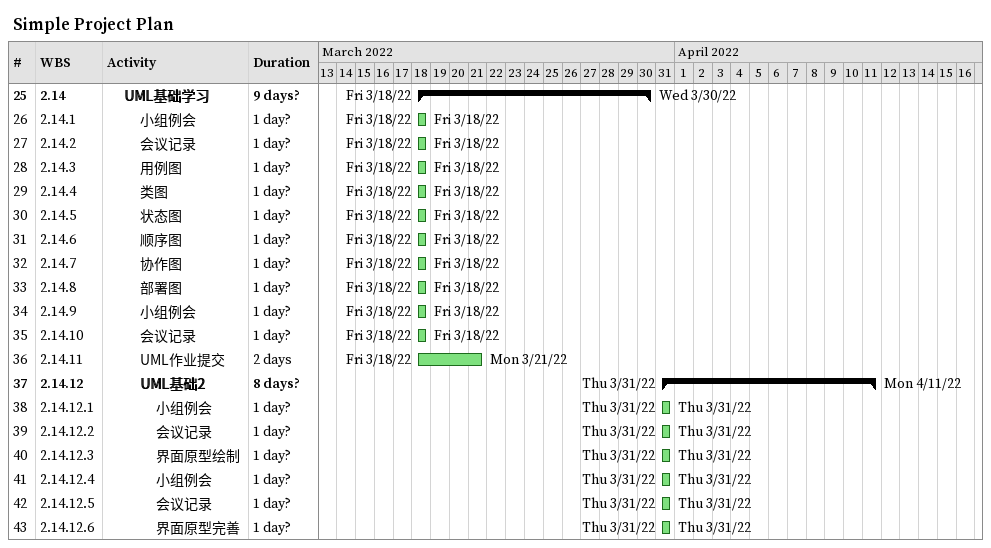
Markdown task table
Simple Project Plan

| ID | WBS | Task | Duration | Start | Finish |
|---|---|---|---|---|---|
| 25 | 2.14 | **UML基础学习** | 9d? | 2022-03-18 | 2022-03-30 |
| 26 | 2.14.1 | 小组例会 | 1d? | 2022-03-18 | 2022-03-18 |
| 27 | 2.14.2 | 会议记录 | 1d? | 2022-03-18 | 2022-03-18 |
| 28 | 2.14.3 | 用例图 | 1d? | 2022-03-18 | 2022-03-18 |
| 29 | 2.14.4 | 类图 | 1d? | 2022-03-18 | 2022-03-18 |
| 30 | 2.14.5 | 状态图 | 1d? | 2022-03-18 | 2022-03-18 |
| 31 | 2.14.6 | 顺序图 | 1d? | 2022-03-18 | 2022-03-18 |
| 32 | 2.14.7 | 协作图 | 1d? | 2022-03-18 | 2022-03-18 |
| 33 | 2.14.8 | 部署图 | 1d? | 2022-03-18 | 2022-03-18 |
| 34 | 2.14.9 | 小组例会 | 1d? | 2022-03-18 | 2022-03-18 |
| 35 | 2.14.10 | 会议记录 | 1d? | 2022-03-18 | 2022-03-18 |
| 36 | 2.14.11 | UML作业提交 | 2d | 2022-03-18 | 2022-03-21 |
| 37 | 2.14.12 | **UML基础2** | 8d? | 2022-03-31 | 2022-04-11 |
| 38 | 2.14.12.1 | 小组例会 | 1d? | 2022-03-31 | 2022-03-31 |
| 39 | 2.14.12.2 | 会议记录 | 1d? | 2022-03-31 | 2022-03-31 |
| 40 | 2.14.12.3 | 界面原型绘制 | 1d? | 2022-03-31 | 2022-03-31 |
| 41 | 2.14.12.4 | 小组例会 | 1d? | 2022-03-31 | 2022-03-31 |
| 42 | 2.14.12.5 | 会议记录 | 1d? | 2022-03-31 | 2022-03-31 |
| 43 | 2.14.12.6 | 界面原型完善 | 1d? | 2022-03-31 | 2022-03-31 |
